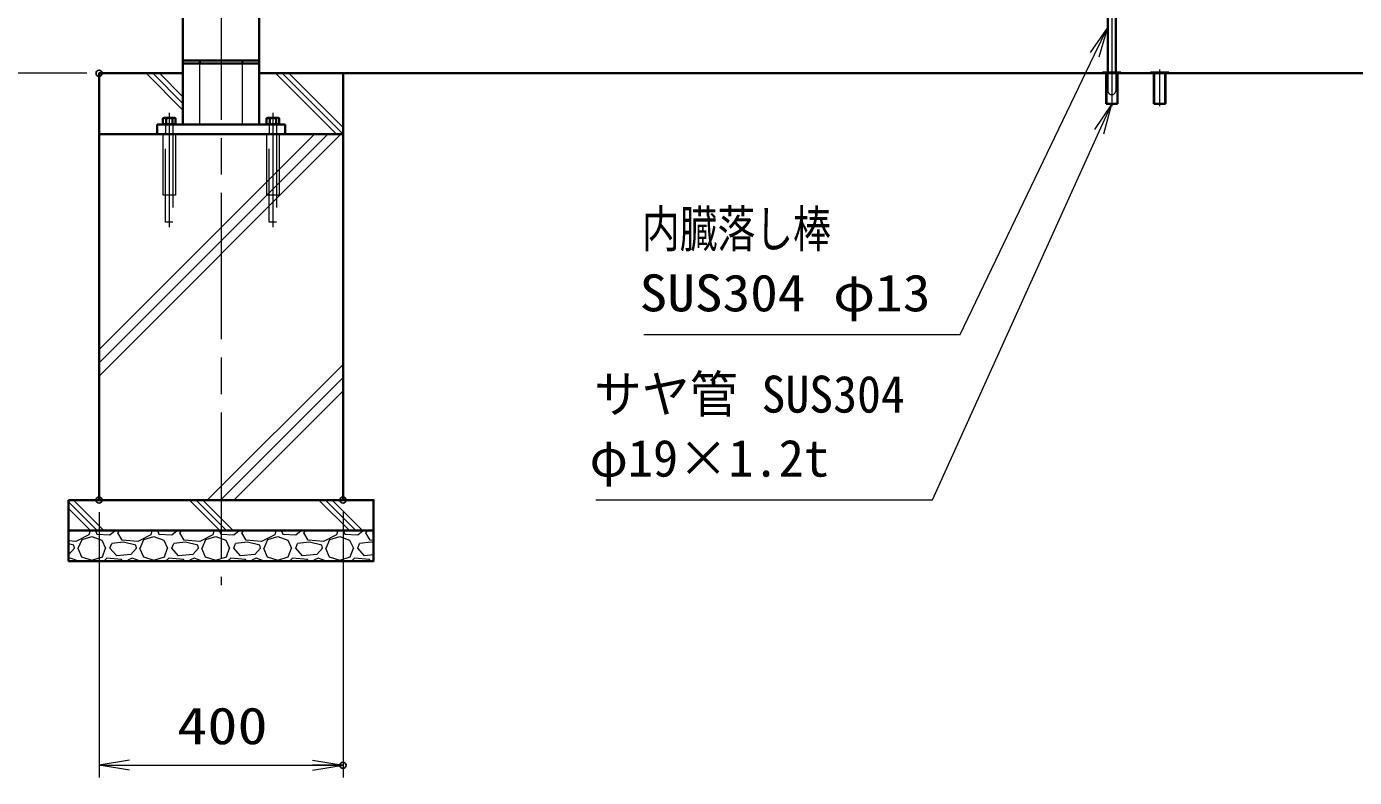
# Model space of a CAD drawing. Units: millimetres at full size; details may follow other scales. Extents: x -5940 to 5940, y -4200 to 4200.
# Drawn here: x -3513 to -1335, y -2583 to -1352 of the extents above; entities that cross this region are included whole.
import ezdxf
from ezdxf.enums import TextEntityAlignment as Align

# ---------------------------------------------------------------- set-up
doc = ezdxf.new("R2010")
doc.units = ezdxf.units.MM
doc.header["$LTSCALE"] = 20
doc.header["$PDMODE"] = 32
doc.header["$PDSIZE"] = 10
doc.linetypes.add('DASHED', pattern=[7.5, 6, -1.5])
doc.linetypes.add('USER1', pattern=[18, 12, -1.5, 3, -1.5])
for name, color, linetype, lineweight in [('0-1_外形線', 7, 'Continuous', 35), ('0-2_隠れ線', 140, 'DASHED', 18), ('0-3_軸線', 200, 'USER1', 15), ('0-5_細線', 2, 'Continuous', 35), ('0-6_寸法線', 4, 'Continuous', 18), ('0-7_0', 7, 'Continuous', 18), ('0-F_ハッチング', 253, 'Continuous', 13)]:
    doc.layers.add(name, color=color, linetype=linetype, lineweight=lineweight)
doc.layers.add('0-8_Defpoints', color=7, linetype='Continuous')
doc.styles.add('ＭＳ ゴシック', font='')
doc.styles.get('ＭＳ ゴシック').set_extended_font_data('MS Gothic')

# ---------------------------------------------------------------- blocks, each defined once
blk = doc.blocks.new('PROFSP005ACXU6')
at = {"layer": '0-1_外形線'}
for p, q in [((12, 166), (12, 0)), ((199.9, 103.9), (12, 103.9)), ((12, -166), (12, 0)), ((216, 0), (216, 180)), ((199.9, -103.9), (12, -103.9))]:
    blk.add_line(p, q, dxfattribs=at)
for points in [[(108, 207.8), (12, 207.8), (12, 166), (0, 166), (0, 0)], [(108, -207.8), (12, -207.8), (12, -166), (0, -166), (0, 0)], [(216, 180), (199.9, 207.8), (108, 207.8)], [(216, 0), (216, -180), (199.9, -207.8), (108, -207.8)]]:
    blk.add_lwpolyline(points, dxfattribs=at)
for centre, radius, start, end in [((124, 155.9), 92, 325.61587, 34.38413), ((-127.9, 0), 343.9, 342.41211, 17.58789), ((124, -155.9), 92, 325.61587, 34.38413)]:
    blk.add_arc(centre, radius, start, end, dxfattribs=at)
blk = doc.blocks.new('A$C7A822601')
at = {"layer": '0-7_0', "rotation": 90}
blk.add_blockref('PROFSP005ACXU6', (0, 0), dxfattribs=at)
blk = doc.blocks.new('S28')
at = {"layer": '0-6_寸法線'}
for points in [[(-14374534.9, 58469767), (-14364164.5, 58469767), (-14359752.7, 58478951.9), (-14359319.7, 58479853.3)], [(-14359602.4, 58478879.7), (-14359319.7, 58479853.3), (-14359902.9, 58479024.1)]]:
    blk.add_lwpolyline(points, dxfattribs=at)
at = {"layer": '0-6_寸法線', "color": 254, "style": 'ＭＳ ゴシック'}
for s, width, p in [('内臓落し棒', 0.75, (-14374602.1, 58472263.9)), ('SUS304 φ13', 1.1, (-14374678.9, 58470163.9))]:
    blk.add_text(s, height=1212, dxfattribs=dict(at, width=width)).set_placement(p, align=Align.BOTTOM_LEFT)
blk = doc.blocks.new('S29')
at = {"layer": '0-6_寸法線'}
for points in [[(-14376114.7, 58464345.2), (-14365072.3, 58464345.2), (-14359602.2, 58476424.8), (-14359189.7, 58477335.8)], [(-14359450.4, 58476356.1), (-14359189.7, 58477335.8), (-14359754, 58476493.6)]]:
    blk.add_lwpolyline(points, dxfattribs=at)
at = {"layer": '0-6_寸法線', "color": 254, "style": 'ＭＳ ゴシック', "width": 0.95}
blk.add_text('サヤ管 SUS304', height=1212, dxfattribs=at).set_placement((-14376174.2, 58466842.1), align=Align.BOTTOM_LEFT)
at = {"layer": '0-6_寸法線', "color": 254, "style": 'ＭＳ ゴシック'}
blk.add_text('φ19×1.2t', height=1212, dxfattribs=at).set_placement((-14376316.3, 58464742.1), align=Align.BOTTOM_LEFT)
blk = doc.blocks.new('_Open')
at = {"layer": '0-7_0'}
blk.add_line((-20, 3.333), (0, 0), dxfattribs=at)
blk.add_lwpolyline([(-20, -3.333), (0, 0), (-20, 0)], dxfattribs=at)

msp = doc.modelspace()

# ---------------------------------------------------------------- linework, layer by layer
at = {"layer": '0-1_外形線'}
for p, q in [((-3256.54, -1328.48), (-3256.54, -1512.48)), ((-3131.54, -1328.48), (-3131.54, -1512.48)), ((-1739.74, -1328.48), (-1739.74, -1426.98)), ((-1726.74, -1328.48), (-1726.74, -1426.98)), ((-3256.54, -1407.48), (-3131.54, -1407.48)), ((-3131.54, -1412.48), (-3256.54, -1412.48)), ((-3229.04, -1407.48), (-3229.04, -1412.48)), ((-3159.04, -1407.48), (-3159.04, -1412.48)), ((-2994.04, -1428.48), (-256.54, -1428.48)), ((-1748.24, -1428.48), (-1748.24, -1426.98)), ((-1748.24, -1426.98), (-1718.24, -1426.98)), ((-1718.24, -1428.48), (-1748.24, -1428.48)), ((-1742.74, -1428.48), (-1742.74, -1478.48)), ((-1723.74, -1478.48), (-1723.74, -1428.48)), ((-1718.24, -1426.98), (-1718.24, -1428.48)), ((-1669.84, -1428.48), (-1669.84, -1426.98)), ((-1669.84, -1426.98), (-1639.84, -1426.98)), ((-1639.84, -1428.48), (-1669.84, -1428.48)), ((-1664.34, -1428.48), (-1664.34, -1478.48)), ((-1645.34, -1478.48), (-1645.34, -1428.48)), ((-1639.84, -1426.98), (-1639.84, -1428.48)), ((-1742.74, -1478.48), (-1723.74, -1478.48)), ((-1664.34, -1478.48), (-1645.34, -1478.48)), ((-3299.04, -1512.48), (-3089.04, -1512.48)), ((-3299.04, -1512.48), (-3299.04, -1528.48)), ((-3089.04, -1512.48), (-3089.04, -1528.48)), ((-3089.04, -1528.48), (-3299.04, -1528.48))]:
    msp.add_line(p, q, dxfattribs=at)
msp.add_lwpolyline([(-3256.54, -1428.48), (-3394.04, -1428.48), (-3394.04, -1528.48), (-2994.04, -1528.48), (-2994.04, -1428.48), (-3131.54, -1428.48)], dxfattribs=at)
for points in [[(-3394.04, -1528.48), (-2994.04, -1528.48), (-2994.04, -2128.48), (-3394.04, -2128.48)], [(-3444.04, -2128.48), (-2944.04, -2128.48), (-2944.04, -2178.48), (-3444.04, -2178.48)], [(-2944.04, -2178.48), (-3444.04, -2178.48), (-3444.04, -2228.48), (-2944.04, -2228.48)]]:
    msp.add_lwpolyline(points, close=True, dxfattribs=at)
at = {"layer": '0-2_隠れ線'}
for p, q in [((-3229.04, -1512.48), (-3229.04, -1412.48)), ((-3159.04, -1512.48), (-3159.04, -1412.48)), ((-1741.54, -1428.48), (-1741.54, -1426.98)), ((-1741.54, -1428.48), (-1741.54, -1478.48)), ((-1739.74, -1426.98), (-1739.74, -1456.98)), ((-1726.74, -1426.98), (-1726.74, -1456.98)), ((-1724.94, -1428.48), (-1724.94, -1426.98)), ((-1724.94, -1428.48), (-1724.94, -1478.48)), ((-1663.14, -1428.48), (-1663.14, -1426.98)), ((-1663.14, -1428.48), (-1663.14, -1478.48)), ((-1646.54, -1428.48), (-1646.54, -1426.98)), ((-1646.54, -1428.48), (-1646.54, -1478.48)), ((-3285.04, -1512.48), (-3285.04, -1528.48)), ((-3273.04, -1512.48), (-3273.04, -1528.48)), ((-3115.04, -1512.48), (-3115.04, -1528.48)), ((-3103.04, -1512.48), (-3103.04, -1528.48)), ((-3289.04, -1628.48), (-3289.04, -1528.48)), ((-3285.04, -1672.48), (-3285.04, -1528.48)), ((-3269.04, -1528.48), (-3269.04, -1628.48)), ((-3115.04, -1672.48), (-3115.04, -1528.48)), ((-3103.04, -1528.48), (-3103.04, -1672.48)), ((-3269.04, -1628.48), (-3289.04, -1628.48)), ((-3103.04, -1672.48), (-3115.04, -1672.48))]:
    msp.add_line(p, q, dxfattribs=at)
for points in [[(-3273.04, -1528.48), (-3273.04, -1672.48), (-3285.04, -1672.48)], [(-3099.04, -1528.48), (-3099.04, -1628.48), (-3119.04, -1628.48), (-3119.04, -1528.48)]]:
    msp.add_lwpolyline(points, dxfattribs=at)
msp.add_arc((-1733.24, -1456.98), 6.5, 180, 0, dxfattribs=at)
at = {"layer": '0-3_軸線'}
for p, q in [((-3194.04, -184.56), (-3194.04, -2267.84)), ((-1733.24, -1215.23), (-1733.24, -1476.45)), ((-1733.24, -1422.3), (-1733.24, -1482.32)), ((-1654.84, -1422.3), (-1654.84, -1482.32)), ((-3279.04, -1493.14), (-3279.04, -1681.02)), ((-3109.04, -1493.14), (-3109.04, -1681.02))]:
    msp.add_line(p, q, dxfattribs=at)
at = {"layer": '0-6_寸法線'}
for p, q in [((-3414.04, -1428.48), (-3889.39, -1428.48)), ((-3394.04, -2148.48), (-3394.04, -2583.41)), ((-2994.04, -2148.48), (-2994.04, -2583.41)), ((-3394.04, -2563.41), (-2994.04, -2563.41))]:
    msp.add_line(p, q, dxfattribs=at)
at = {"layer": '0-8_Defpoints'}
for p in [(-3394.04, -1428.48), (-3394.04, -2128.48), (-2994.04, -2128.48), (-2994.04, -2563.41)]:
    msp.add_point(p, dxfattribs=at)
at = {"layer": '0-F_ハッチング'}
for p, q in [((-3256.54, -1488.86), (-3316.91, -1428.48)), ((-3256.54, -1477.98), (-3306.04, -1428.48)), ((-3256.54, -1467.11), (-3295.16, -1428.48)), ((-3004.78, -1528.48), (-3104.78, -1428.48)), ((-2994.04, -1528.35), (-3093.91, -1428.48)), ((-2994.04, -1517.48), (-3083.03, -1428.48)), ((-3394.04, -1881.62), (-3040.9, -1528.48)), ((-3394.04, -1903.37), (-3019.15, -1528.48)), ((-3394.04, -1925.12), (-2997.4, -1528.48)), ((-3216.63, -2128.48), (-2994.04, -1905.89)), ((-3194.88, -2128.48), (-2994.04, -1927.64)), ((-3173.13, -2128.48), (-2994.04, -1949.39)), ((-3397.09, -2178.48), (-3444.04, -2131.53)), ((-3386.21, -2178.48), (-3436.21, -2128.48)), ((-3195.83, -2178.48), (-3245.83, -2128.48)), ((-3184.96, -2178.48), (-3234.96, -2128.48)), ((-3174.08, -2178.48), (-3224.08, -2128.48)), ((-2983.7, -2178.48), (-3033.7, -2128.48)), ((-2972.82, -2178.48), (-3022.82, -2128.48)), ((-2961.95, -2178.48), (-3011.95, -2128.48)), ((-3407.96, -2178.48), (-3444.04, -2142.41)), ((-3432.3, -2196.42), (-3444.04, -2195.48)), ((-3410.96, -2185.24), (-3432.3, -2196.42)), ((-3428.24, -2207.6), (-3422.14, -2193.37)), ((-3422.14, -2193.37), (-3405.88, -2188.29)), ((-3409.03, -2178.48), (-3410.96, -2185.24)), ((-3405.88, -2188.29), (-3389.63, -2194.39)), ((-3400.18, -2178.48), (-3397.76, -2184.23)), ((-3389.63, -2194.39), (-3383.53, -2207.6)), ((-3376.42, -2207.6), (-3373.37, -2199.47)), ((-3354.07, -2197.44), (-3373.37, -2199.47)), ((-3363.21, -2182.2), (-3359.87, -2178.48)), ((-3356.1, -2194.39), (-3363.21, -2182.2)), ((-3330.7, -2196.42), (-3356.1, -2194.39)), ((-3333.75, -2202.52), (-3354.07, -2197.44)), ((-3309.36, -2185.24), (-3330.7, -2196.42)), ((-3326.64, -2207.6), (-3320.54, -2193.37)), ((-3320.54, -2193.37), (-3304.28, -2188.29)), ((-3307.43, -2178.48), (-3309.36, -2185.24)), ((-3304.28, -2188.29), (-3288.03, -2194.39)), ((-3298.58, -2178.48), (-3296.16, -2184.23)), ((-3296.16, -2184.23), (-3274.82, -2185.24)), ((-3288.03, -2194.39), (-3281.93, -2207.6)), ((-3274.82, -2185.24), (-3266.07, -2178.48)), ((-3274.82, -2207.6), (-3271.77, -2199.47)), ((-3252.47, -2197.44), (-3271.77, -2199.47)), ((-3261.61, -2182.2), (-3258.27, -2178.48)), ((-3254.5, -2194.39), (-3261.61, -2182.2)), ((-3229.1, -2196.42), (-3254.5, -2194.39)), ((-3232.15, -2202.52), (-3252.47, -2197.44)), ((-3207.76, -2185.24), (-3229.1, -2196.42)), ((-3225.04, -2207.6), (-3218.94, -2193.37)), ((-3218.94, -2193.37), (-3202.68, -2188.29)), ((-3205.83, -2178.48), (-3207.76, -2185.24)), ((-3202.68, -2188.29), (-3186.43, -2194.39)), ((-3196.98, -2178.48), (-3194.56, -2184.23)), ((-3194.56, -2184.23), (-3173.22, -2185.24)), ((-3186.43, -2194.39), (-3180.33, -2207.6)), ((-3173.22, -2185.24), (-3164.47, -2178.48)), ((-3173.22, -2207.6), (-3170.17, -2199.47)), ((-3150.87, -2197.44), (-3170.17, -2199.47)), ((-3160.01, -2182.2), (-3156.67, -2178.48)), ((-3152.9, -2194.39), (-3160.01, -2182.2)), ((-3127.5, -2196.42), (-3152.9, -2194.39)), ((-3130.55, -2202.52), (-3150.87, -2197.44)), ((-3106.16, -2185.24), (-3127.5, -2196.42)), ((-3123.44, -2207.6), (-3117.34, -2193.37)), ((-3117.34, -2193.37), (-3101.08, -2188.29)), ((-3104.23, -2178.48), (-3106.16, -2185.24)), ((-3101.08, -2188.29), (-3084.83, -2194.39)), ((-3095.38, -2178.48), (-3092.96, -2184.23)), ((-3092.96, -2184.23), (-3071.62, -2185.24)), ((-3084.83, -2194.39), (-3078.73, -2207.6)), ((-3071.62, -2185.24), (-3062.87, -2178.48)), ((-3071.62, -2207.6), (-3068.57, -2199.47)), ((-3049.27, -2197.44), (-3068.57, -2199.47)), ((-3058.41, -2182.2), (-3055.07, -2178.48)), ((-3051.3, -2194.39), (-3058.41, -2182.2)), ((-3025.9, -2196.42), (-3051.3, -2194.39)), ((-3028.95, -2202.52), (-3049.27, -2197.44)), ((-3004.56, -2185.24), (-3025.9, -2196.42)), ((-3021.84, -2207.6), (-3015.74, -2193.37)), ((-3015.74, -2193.37), (-2999.48, -2188.29)), ((-3002.63, -2178.48), (-3004.56, -2185.24)), ((-2999.48, -2188.29), (-2983.23, -2194.39)), ((-2993.78, -2178.48), (-2991.36, -2184.23)), ((-2991.36, -2184.23), (-2970.02, -2185.24)), ((-2983.23, -2194.39), (-2977.13, -2207.6)), ((-2970.02, -2185.24), (-2961.27, -2178.48)), ((-2970.02, -2207.6), (-2966.97, -2199.47)), ((-2947.67, -2197.44), (-2966.97, -2199.47)), ((-2956.81, -2182.2), (-2953.47, -2178.48)), ((-2949.7, -2194.39), (-2956.81, -2182.2)), ((-2944.04, -2194.84), (-2949.7, -2194.39)), ((-2944.04, -2198.34), (-2947.67, -2197.44)), ((-3435.35, -2202.52), (-3444.04, -2200.34)), ((-3443.48, -2217.76), (-3444.04, -2217.8)), ((-3434.33, -2207.6), (-3443.48, -2217.76)), ((-3434.33, -2207.6), (-3435.35, -2202.52)), ((-3429.25, -2207.6), (-3423.16, -2221.82)), ((-3388.61, -2221.82), (-3383.53, -2207.6)), ((-3365.24, -2219.79), (-3376.42, -2207.6)), ((-3341.88, -2217.76), (-3365.24, -2219.79)), ((-3332.73, -2207.6), (-3341.88, -2217.76)), ((-3332.73, -2207.6), (-3333.75, -2202.52)), ((-3327.65, -2207.6), (-3321.56, -2221.82)), ((-3287.01, -2221.82), (-3281.93, -2207.6)), ((-3263.64, -2219.79), (-3274.82, -2207.6)), ((-3240.28, -2217.76), (-3263.64, -2219.79)), ((-3231.13, -2207.6), (-3240.28, -2217.76)), ((-3231.13, -2207.6), (-3232.15, -2202.52)), ((-3226.05, -2207.6), (-3219.96, -2221.82)), ((-3185.41, -2221.82), (-3180.33, -2207.6)), ((-3162.04, -2219.79), (-3173.22, -2207.6)), ((-3138.68, -2217.76), (-3162.04, -2219.79)), ((-3129.53, -2207.6), (-3138.68, -2217.76)), ((-3129.53, -2207.6), (-3130.55, -2202.52)), ((-3124.45, -2207.6), (-3118.36, -2221.82)), ((-3083.81, -2221.82), (-3078.73, -2207.6)), ((-3060.44, -2219.79), (-3071.62, -2207.6)), ((-3037.08, -2217.76), (-3060.44, -2219.79)), ((-3027.93, -2207.6), (-3037.08, -2217.76)), ((-3027.93, -2207.6), (-3028.95, -2202.52)), ((-3022.85, -2207.6), (-3016.76, -2221.82)), ((-2982.21, -2221.82), (-2977.13, -2207.6)), ((-2958.84, -2219.79), (-2970.02, -2207.6)), ((-2944.04, -2218.5), (-2958.84, -2219.79)), ((-3441.44, -2223.85), (-3444.04, -2224.96)), ((-3429.25, -2227.92), (-3441.44, -2223.85)), ((-3430.2, -2228.48), (-3429.25, -2227.92)), ((-3423.16, -2221.82), (-3405.88, -2226.9)), ((-3405.88, -2226.9), (-3388.61, -2221.82)), ((-3381.5, -2223.85), (-3386.57, -2228.48)), ((-3357.12, -2225.88), (-3381.5, -2223.85)), ((-3355.53, -2228.48), (-3357.12, -2225.88)), ((-3339.84, -2223.85), (-3346.96, -2226.9)), ((-3346.96, -2226.9), (-3346.32, -2228.48)), ((-3327.65, -2227.92), (-3339.84, -2223.85)), ((-3328.6, -2228.48), (-3327.65, -2227.92)), ((-3321.56, -2221.82), (-3304.28, -2226.9)), ((-3304.28, -2226.9), (-3287.01, -2221.82)), ((-3279.9, -2223.85), (-3284.97, -2228.48)), ((-3255.52, -2225.88), (-3279.9, -2223.85)), ((-3253.93, -2228.48), (-3255.52, -2225.88)), ((-3238.24, -2223.85), (-3245.36, -2226.9)), ((-3245.36, -2226.9), (-3244.72, -2228.48)), ((-3226.05, -2227.92), (-3238.24, -2223.85)), ((-3227, -2228.48), (-3226.05, -2227.92)), ((-3219.96, -2221.82), (-3202.68, -2226.9)), ((-3202.68, -2226.9), (-3185.41, -2221.82)), ((-3178.3, -2223.85), (-3183.37, -2228.48)), ((-3153.92, -2225.88), (-3178.3, -2223.85)), ((-3152.33, -2228.48), (-3153.92, -2225.88)), ((-3136.64, -2223.85), (-3143.76, -2226.9)), ((-3143.76, -2226.9), (-3143.12, -2228.48)), ((-3124.45, -2227.92), (-3136.64, -2223.85)), ((-3125.4, -2228.48), (-3124.45, -2227.92)), ((-3118.36, -2221.82), (-3101.08, -2226.9)), ((-3101.08, -2226.9), (-3083.81, -2221.82)), ((-3076.7, -2223.85), (-3081.77, -2228.48)), ((-3052.32, -2225.88), (-3076.7, -2223.85)), ((-3050.73, -2228.48), (-3052.32, -2225.88)), ((-3035.04, -2223.85), (-3042.16, -2226.9)), ((-3042.16, -2226.9), (-3041.52, -2228.48)), ((-3022.85, -2227.92), (-3035.04, -2223.85)), ((-3023.8, -2228.48), (-3022.85, -2227.92)), ((-3016.76, -2221.82), (-2999.48, -2226.9)), ((-2999.48, -2226.9), (-2982.21, -2221.82)), ((-2975.1, -2223.85), (-2980.17, -2228.48)), ((-2950.72, -2225.88), (-2975.1, -2223.85)), ((-2949.13, -2228.48), (-2950.72, -2225.88))]:
    msp.add_line(p, q, dxfattribs=at)
msp.add_lwpolyline([(-3397.76, -2184.23), (-3376.42, -2185.24), (-3367.67, -2178.48)], dxfattribs=at)

# ---------------------------------------------------------------- block references
at = {"layer": '0-5_細線', "xscale": -0.05, "yscale": 0.05}
for p in [(-3279.04, -1512.48), (-3109.04, -1512.48)]:
    msp.add_blockref('A$C7A822601', p, dxfattribs=at)
at = {"layer": '0-6_寸法線'}
for name, p, xscale, yscale in [('S28', (716226.25, -2925345.27), 0.05, 0.05), ('S29', (716226.25, -2925345.27), 0.05, 0.05), ('_Open', (-2994.04, -2563.41), 2.5, 2.5)]:
    msp.add_blockref(name, p, dxfattribs=dict(at, xscale=xscale, yscale=yscale))
at = {"layer": '0-6_寸法線', "xscale": 2.5, "yscale": 2.5, "rotation": 180}
msp.add_blockref('_Open', (-3394.04, -2563.41), dxfattribs=at)

# ---------------------------------------------------------------- texts
at = {"layer": '0-6_寸法線', "color": 254, "style": 'ＭＳ ゴシック', "width": 1.2}
msp.add_text('400', height=60.56, dxfattribs=at).set_placement((-3266.04, -2547.07), align=Align.BOTTOM_LEFT)

doc.saveas('drawing.dxf')
